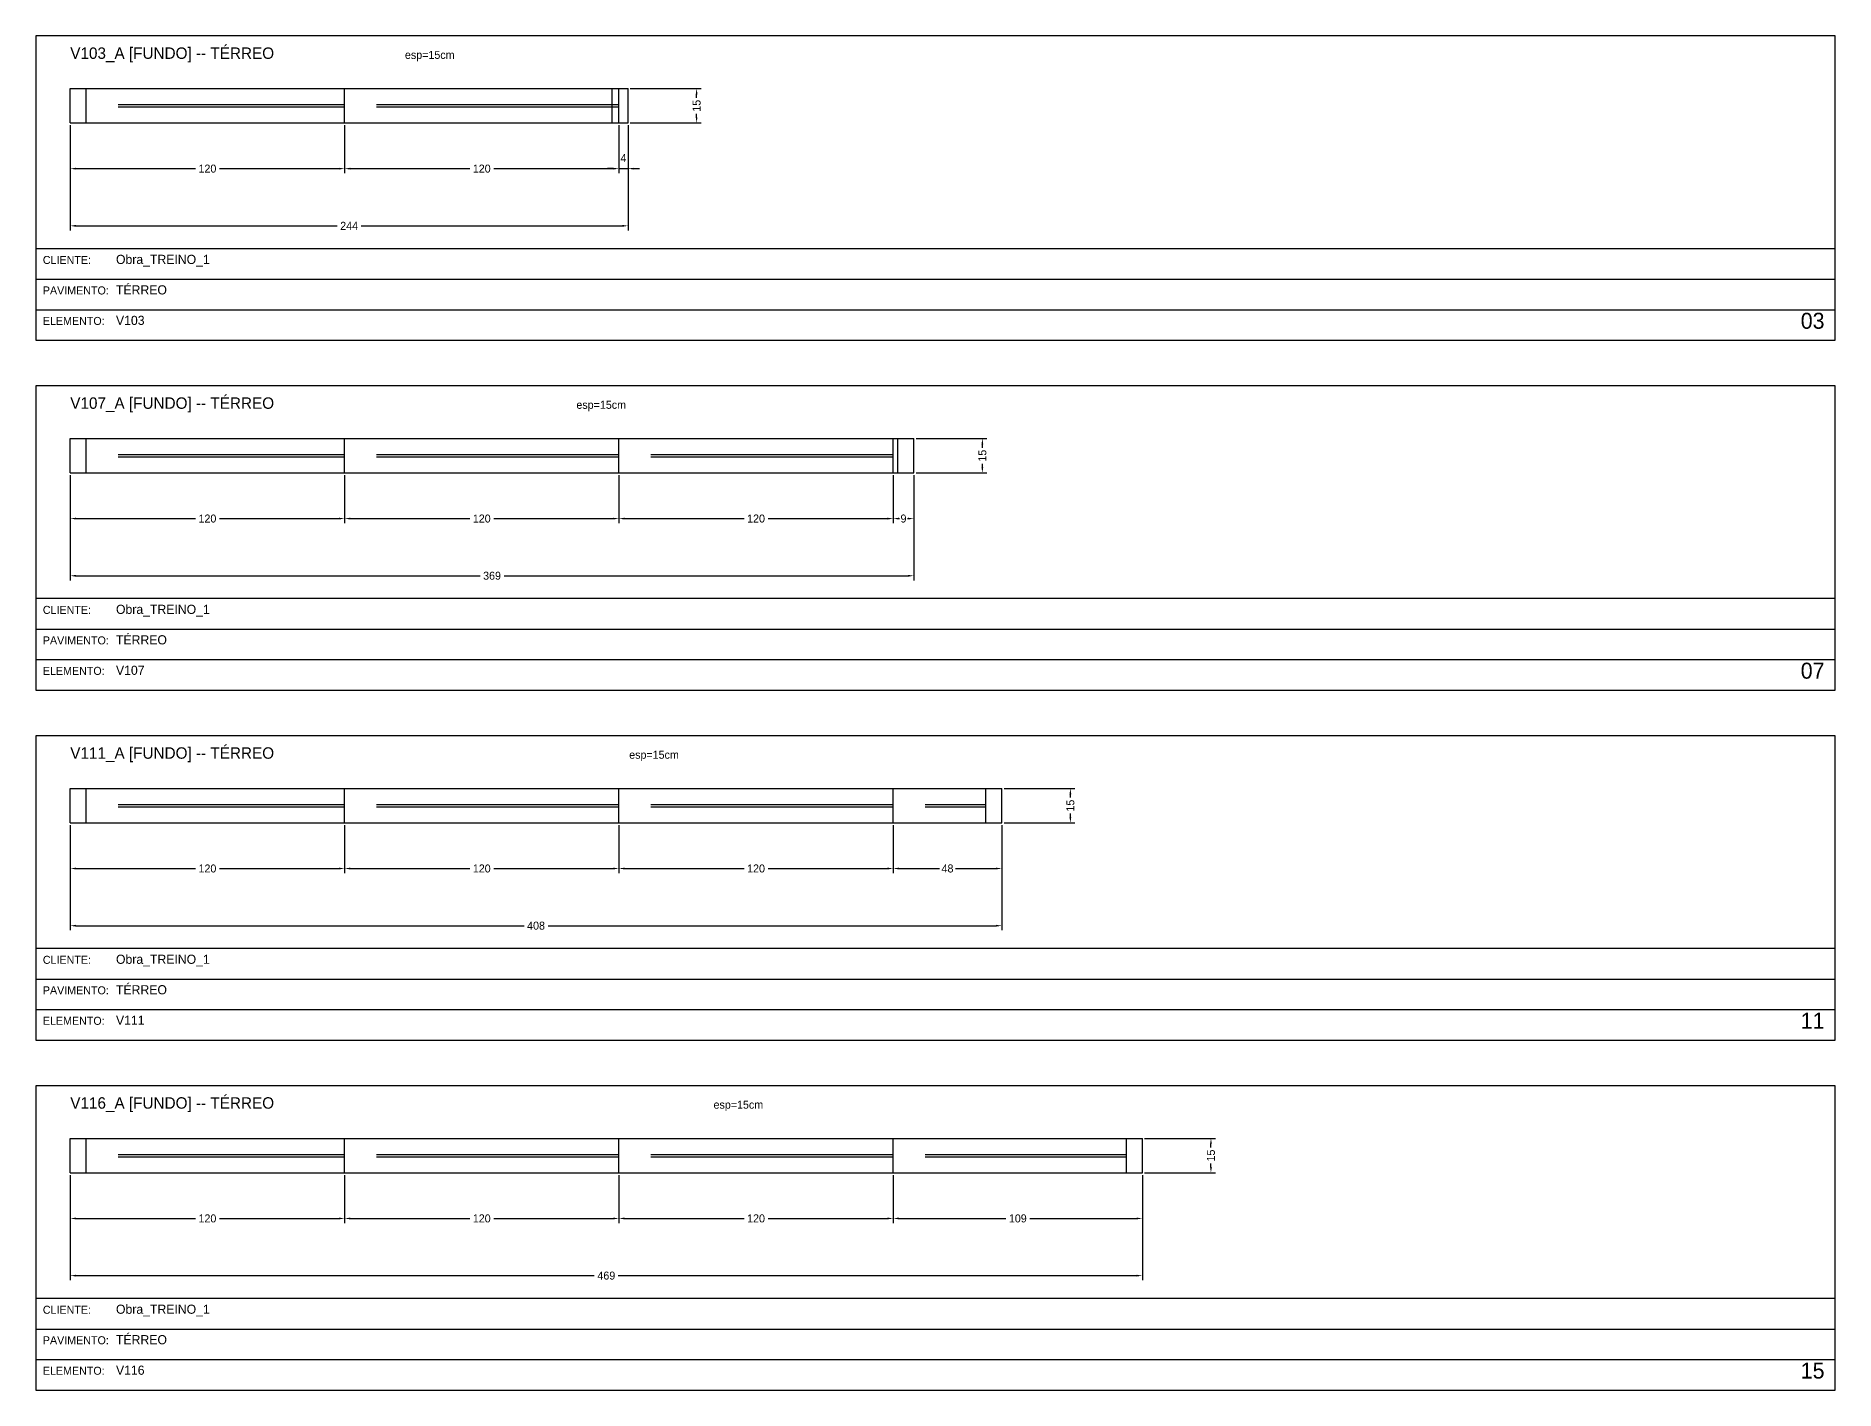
# Model space of a CAD drawing. Header units: metres. Extents: x 0 to 3208, y -1382 to -20.
# Drawn here: x 1614 to 2401, y -612 to -20 of the extents above; entities that cross this region are included whole.
import ezdxf

# ---------------------------------------------------------------- set-up
doc = ezdxf.new("R2010")
doc.units = ezdxf.units.M
for name, color, linetype in [('BORDA_CELULA', 9, 'Continuous'), ('CARIMBO', 9, 'Continuous'), ('COTA', 241, 'Continuous'), ('NOMENCLATURA', 7, 'Continuous'), ('Painéis', 200, 'Continuous'), ('SARR_2.2x7', 40, 'Continuous')]:
    doc.layers.add(name, color=color, linetype=linetype)
doc.dimstyles.new('COTA', dxfattribs={"dimtxt": 3.5, "dimasz": 2.5, "dimexe": 2, "dimexo": 1, "dimgap": 0.9, "dimtad": 1, "dimdec": 0, "dimrnd": 1, "dimcen": 2.5, "dimclrd": 4, "dimclre": 4, "dimclrt": 4, "dimazin": 3, "dimtfac": 1, "dimtmove": 0, "dimatfit": 3})

# ---------------------------------------------------------------- blocks, each defined once
blk = doc.blocks.new('_CLOSEDFILLED')
at = {"color": 0, "linetype": 'BYBLOCK'}
blk.add_solid([(-1, 0.16), (0, 0), (-1, -0.16)], dxfattribs=at)
blk = doc.blocks.new('*D13')
at = {"color": 4}
for p, q in [((1629, -59), (1629, -80)), ((1749, -59), (1749, -80)), ((1631.5, -78), (1683.75, -78)), ((1694.25, -78), (1746.5, -78))]:
    blk.add_line(p, q, dxfattribs=at)
at = {"layer": 'Defpoints'}
for p in [(1629, -58), (1749, -58), (1629, -78)]:
    blk.add_point(p, dxfattribs=at)
at = {"layer": 'COTA', "color": 4, "xscale": 2.5, "yscale": 2.5, "rotation": 180}
blk.add_blockref('_CLOSEDFILLED', (1629, -78), dxfattribs=at)
at = {"layer": 'COTA', "color": 4, "xscale": 2.5, "yscale": 2.5}
blk.add_blockref('_CLOSEDFILLED', (1749, -78), dxfattribs=at)
at = {"layer": 'COTA', "color": 4, "insert": (1689, -78), "char_height": 3.5, "attachment_point": 5}
blk.add_mtext('120', dxfattribs=at)
blk = doc.blocks.new('*D14')
at = {"color": 4}
for p, q in [((1749, -59), (1749, -80)), ((1869, -59), (1869, -80)), ((1751.5, -78), (1803.75, -78)), ((1814.25, -78), (1866.5, -78))]:
    blk.add_line(p, q, dxfattribs=at)
at = {"layer": 'Defpoints'}
for p in [(1749, -58), (1869, -58), (1749, -78)]:
    blk.add_point(p, dxfattribs=at)
at = {"layer": 'COTA', "color": 4, "xscale": 2.5, "yscale": 2.5, "rotation": 180}
blk.add_blockref('_CLOSEDFILLED', (1749, -78), dxfattribs=at)
at = {"layer": 'COTA', "color": 4, "xscale": 2.5, "yscale": 2.5}
blk.add_blockref('_CLOSEDFILLED', (1869, -78), dxfattribs=at)
at = {"layer": 'COTA', "color": 4, "insert": (1809, -78), "char_height": 3.5, "attachment_point": 5}
blk.add_mtext('120', dxfattribs=at)
blk = doc.blocks.new('*D15')
at = {"color": 4}
for p, q in [((1869, -59), (1869, -80)), ((1873, -59), (1873, -80)), ((1866.5, -78), (1864, -78)), ((1869, -78), (1873, -78)), ((1875.5, -78), (1878, -78))]:
    blk.add_line(p, q, dxfattribs=at)
at = {"layer": 'Defpoints'}
for p in [(1869, -58), (1873, -58), (1869, -78)]:
    blk.add_point(p, dxfattribs=at)
at = {"layer": 'COTA', "color": 4, "xscale": 2.5, "yscale": 2.5}
blk.add_blockref('_CLOSEDFILLED', (1869, -78), dxfattribs=at)
at = {"layer": 'COTA', "color": 4, "xscale": 2.5, "yscale": 2.5, "rotation": 180}
blk.add_blockref('_CLOSEDFILLED', (1873, -78), dxfattribs=at)
at = {"layer": 'COTA', "color": 4, "insert": (1871, -73.35), "char_height": 3.5, "attachment_point": 5}
blk.add_mtext('4', dxfattribs=at)
blk = doc.blocks.new('*D16')
at = {"color": 4}
for p, q in [((1629, -59), (1629, -105)), ((1873, -59), (1873, -105)), ((1631.5, -103), (1745.75, -103)), ((1756.25, -103), (1870.5, -103))]:
    blk.add_line(p, q, dxfattribs=at)
at = {"layer": 'Defpoints'}
for p in [(1629, -58), (1873, -58), (1629, -103)]:
    blk.add_point(p, dxfattribs=at)
at = {"layer": 'COTA', "color": 4, "xscale": 2.5, "yscale": 2.5, "rotation": 180}
blk.add_blockref('_CLOSEDFILLED', (1629, -103), dxfattribs=at)
at = {"layer": 'COTA', "color": 4, "xscale": 2.5, "yscale": 2.5}
blk.add_blockref('_CLOSEDFILLED', (1873, -103), dxfattribs=at)
at = {"layer": 'COTA', "color": 4, "insert": (1751, -103), "char_height": 3.5, "attachment_point": 5}
blk.add_mtext('244', dxfattribs=at)
blk = doc.blocks.new('*D17')
at = {"color": 4}
for p, q in [((1874, -43), (1905, -43)), ((1903, -47), (1903, -45.5)), ((1903, -55.5), (1903, -54)), ((1874, -58), (1905, -58))]:
    blk.add_line(p, q, dxfattribs=at)
at = {"layer": 'Defpoints'}
for p in [(1873, -43), (1873, -58), (1903, -58)]:
    blk.add_point(p, dxfattribs=at)
at = {"layer": 'COTA', "color": 4, "xscale": 2.5, "yscale": 2.5}
for p, rotation in [((1903, -43), 90), ((1903, -58), 270)]:
    blk.add_blockref('_CLOSEDFILLED', p, dxfattribs=dict(at, rotation=rotation))
at = {"layer": 'COTA', "color": 4, "insert": (1903, -50.5), "char_height": 3.5, "attachment_point": 5, "rotation": 90}
blk.add_mtext('15', dxfattribs=at)
blk = doc.blocks.new('*D40')
at = {"color": 4}
for p, q in [((1629, -212), (1629, -233)), ((1749, -212), (1749, -233)), ((1631.5, -231), (1683.75, -231)), ((1694.25, -231), (1746.5, -231))]:
    blk.add_line(p, q, dxfattribs=at)
at = {"layer": 'Defpoints'}
for p in [(1629, -211), (1749, -211), (1629, -231)]:
    blk.add_point(p, dxfattribs=at)
at = {"layer": 'COTA', "color": 4, "xscale": 2.5, "yscale": 2.5, "rotation": 180}
blk.add_blockref('_CLOSEDFILLED', (1629, -231), dxfattribs=at)
at = {"layer": 'COTA', "color": 4, "xscale": 2.5, "yscale": 2.5}
blk.add_blockref('_CLOSEDFILLED', (1749, -231), dxfattribs=at)
at = {"layer": 'COTA', "color": 4, "insert": (1689, -231), "char_height": 3.5, "attachment_point": 5}
blk.add_mtext('120', dxfattribs=at)
blk = doc.blocks.new('*D41')
at = {"color": 4}
for p, q in [((1749, -212), (1749, -233)), ((1869, -212), (1869, -233)), ((1751.5, -231), (1803.75, -231)), ((1814.25, -231), (1866.5, -231))]:
    blk.add_line(p, q, dxfattribs=at)
at = {"layer": 'Defpoints'}
for p in [(1749, -211), (1869, -211), (1749, -231)]:
    blk.add_point(p, dxfattribs=at)
at = {"layer": 'COTA', "color": 4, "xscale": 2.5, "yscale": 2.5, "rotation": 180}
blk.add_blockref('_CLOSEDFILLED', (1749, -231), dxfattribs=at)
at = {"layer": 'COTA', "color": 4, "xscale": 2.5, "yscale": 2.5}
blk.add_blockref('_CLOSEDFILLED', (1869, -231), dxfattribs=at)
at = {"layer": 'COTA', "color": 4, "insert": (1809, -231), "char_height": 3.5, "attachment_point": 5}
blk.add_mtext('120', dxfattribs=at)
blk = doc.blocks.new('*D42')
at = {"color": 4}
for p, q in [((1869, -212), (1869, -233)), ((1989, -212), (1989, -233)), ((1871.5, -231), (1923.75, -231)), ((1934.25, -231), (1986.5, -231))]:
    blk.add_line(p, q, dxfattribs=at)
at = {"layer": 'Defpoints'}
for p in [(1869, -211), (1989, -211), (1869, -231)]:
    blk.add_point(p, dxfattribs=at)
at = {"layer": 'COTA', "color": 4, "xscale": 2.5, "yscale": 2.5, "rotation": 180}
blk.add_blockref('_CLOSEDFILLED', (1869, -231), dxfattribs=at)
at = {"layer": 'COTA', "color": 4, "xscale": 2.5, "yscale": 2.5}
blk.add_blockref('_CLOSEDFILLED', (1989, -231), dxfattribs=at)
at = {"layer": 'COTA', "color": 4, "insert": (1929, -231), "char_height": 3.5, "attachment_point": 5}
blk.add_mtext('120', dxfattribs=at)
blk = doc.blocks.new('*D43')
at = {"color": 4}
for p, q in [((1989, -212), (1989, -233)), ((1998, -212), (1998, -233)), ((1991.5, -231), (1991.75, -231)), ((1995.25, -231), (1995.5, -231))]:
    blk.add_line(p, q, dxfattribs=at)
at = {"layer": 'Defpoints'}
for p in [(1989, -211), (1998, -211), (1989, -231)]:
    blk.add_point(p, dxfattribs=at)
at = {"layer": 'COTA', "color": 4, "xscale": 2.5, "yscale": 2.5, "rotation": 180}
blk.add_blockref('_CLOSEDFILLED', (1989, -231), dxfattribs=at)
at = {"layer": 'COTA', "color": 4, "xscale": 2.5, "yscale": 2.5}
blk.add_blockref('_CLOSEDFILLED', (1998, -231), dxfattribs=at)
at = {"layer": 'COTA', "color": 4, "insert": (1993.5, -231), "char_height": 3.5, "attachment_point": 5}
blk.add_mtext('9', dxfattribs=at)
blk = doc.blocks.new('*D44')
at = {"color": 4}
for p, q in [((1629, -212), (1629, -258)), ((1998, -212), (1998, -258)), ((1631.5, -256), (1808.25, -256)), ((1818.75, -256), (1995.5, -256))]:
    blk.add_line(p, q, dxfattribs=at)
at = {"layer": 'Defpoints'}
for p in [(1629, -211), (1998, -211), (1629, -256)]:
    blk.add_point(p, dxfattribs=at)
at = {"layer": 'COTA', "color": 4, "xscale": 2.5, "yscale": 2.5, "rotation": 180}
blk.add_blockref('_CLOSEDFILLED', (1629, -256), dxfattribs=at)
at = {"layer": 'COTA', "color": 4, "xscale": 2.5, "yscale": 2.5}
blk.add_blockref('_CLOSEDFILLED', (1998, -256), dxfattribs=at)
at = {"layer": 'COTA', "color": 4, "insert": (1813.5, -256), "char_height": 3.5, "attachment_point": 5}
blk.add_mtext('369', dxfattribs=at)
blk = doc.blocks.new('*D45')
at = {"color": 4}
for p, q in [((1999, -196), (2030, -196)), ((2028, -200), (2028, -198.5)), ((1999, -211), (2030, -211)), ((2028, -208.5), (2028, -207))]:
    blk.add_line(p, q, dxfattribs=at)
at = {"layer": 'Defpoints'}
for p in [(1998, -196), (1998, -211), (2028, -211)]:
    blk.add_point(p, dxfattribs=at)
at = {"layer": 'COTA', "color": 4, "xscale": 2.5, "yscale": 2.5}
for p, rotation in [((2028, -196), 90), ((2028, -211), 270)]:
    blk.add_blockref('_CLOSEDFILLED', p, dxfattribs=dict(at, rotation=rotation))
at = {"layer": 'COTA', "color": 4, "insert": (2028, -203.5), "char_height": 3.5, "attachment_point": 5, "rotation": 90}
blk.add_mtext('15', dxfattribs=at)
blk = doc.blocks.new('*D62')
at = {"color": 4}
for p, q in [((1629, -365), (1629, -386)), ((1749, -365), (1749, -386)), ((1631.5, -384), (1683.75, -384)), ((1694.25, -384), (1746.5, -384))]:
    blk.add_line(p, q, dxfattribs=at)
at = {"layer": 'Defpoints'}
for p in [(1629, -364), (1749, -364), (1629, -384)]:
    blk.add_point(p, dxfattribs=at)
at = {"layer": 'COTA', "color": 4, "xscale": 2.5, "yscale": 2.5, "rotation": 180}
blk.add_blockref('_CLOSEDFILLED', (1629, -384), dxfattribs=at)
at = {"layer": 'COTA', "color": 4, "xscale": 2.5, "yscale": 2.5}
blk.add_blockref('_CLOSEDFILLED', (1749, -384), dxfattribs=at)
at = {"layer": 'COTA', "color": 4, "insert": (1689, -384), "char_height": 3.5, "attachment_point": 5}
blk.add_mtext('120', dxfattribs=at)
blk = doc.blocks.new('*D63')
at = {"color": 4}
for p, q in [((1749, -365), (1749, -386)), ((1869, -365), (1869, -386)), ((1751.5, -384), (1803.75, -384)), ((1814.25, -384), (1866.5, -384))]:
    blk.add_line(p, q, dxfattribs=at)
at = {"layer": 'Defpoints'}
for p in [(1749, -364), (1869, -364), (1749, -384)]:
    blk.add_point(p, dxfattribs=at)
at = {"layer": 'COTA', "color": 4, "xscale": 2.5, "yscale": 2.5, "rotation": 180}
blk.add_blockref('_CLOSEDFILLED', (1749, -384), dxfattribs=at)
at = {"layer": 'COTA', "color": 4, "xscale": 2.5, "yscale": 2.5}
blk.add_blockref('_CLOSEDFILLED', (1869, -384), dxfattribs=at)
at = {"layer": 'COTA', "color": 4, "insert": (1809, -384), "char_height": 3.5, "attachment_point": 5}
blk.add_mtext('120', dxfattribs=at)
blk = doc.blocks.new('*D64')
at = {"color": 4}
for p, q in [((1869, -365), (1869, -386)), ((1989, -365), (1989, -386)), ((1871.5, -384), (1923.75, -384)), ((1934.25, -384), (1986.5, -384))]:
    blk.add_line(p, q, dxfattribs=at)
at = {"layer": 'Defpoints'}
for p in [(1869, -364), (1989, -364), (1869, -384)]:
    blk.add_point(p, dxfattribs=at)
at = {"layer": 'COTA', "color": 4, "xscale": 2.5, "yscale": 2.5, "rotation": 180}
blk.add_blockref('_CLOSEDFILLED', (1869, -384), dxfattribs=at)
at = {"layer": 'COTA', "color": 4, "xscale": 2.5, "yscale": 2.5}
blk.add_blockref('_CLOSEDFILLED', (1989, -384), dxfattribs=at)
at = {"layer": 'COTA', "color": 4, "insert": (1929, -384), "char_height": 3.5, "attachment_point": 5}
blk.add_mtext('120', dxfattribs=at)
blk = doc.blocks.new('*D65')
at = {"color": 4}
for p, q in [((1989, -365), (1989, -386)), ((2036.5, -365), (2036.5, -386)), ((1991.5, -384), (2009.25, -384)), ((2016.25, -384), (2034, -384))]:
    blk.add_line(p, q, dxfattribs=at)
at = {"layer": 'Defpoints'}
for p in [(1989, -364), (2036.5, -364), (1989, -384)]:
    blk.add_point(p, dxfattribs=at)
at = {"layer": 'COTA', "color": 4, "xscale": 2.5, "yscale": 2.5, "rotation": 180}
blk.add_blockref('_CLOSEDFILLED', (1989, -384), dxfattribs=at)
at = {"layer": 'COTA', "color": 4, "xscale": 2.5, "yscale": 2.5}
blk.add_blockref('_CLOSEDFILLED', (2036.5, -384), dxfattribs=at)
at = {"layer": 'COTA', "color": 4, "insert": (2012.75, -384), "char_height": 3.5, "attachment_point": 5}
blk.add_mtext('48', dxfattribs=at)
blk = doc.blocks.new('*D66')
at = {"color": 4}
for p, q in [((1629, -365), (1629, -411)), ((2036.5, -365), (2036.5, -411)), ((1631.5, -409), (1827.5, -409)), ((1838, -409), (2034, -409))]:
    blk.add_line(p, q, dxfattribs=at)
at = {"layer": 'Defpoints'}
for p in [(1629, -364), (2036.5, -364), (1629, -409)]:
    blk.add_point(p, dxfattribs=at)
at = {"layer": 'COTA', "color": 4, "xscale": 2.5, "yscale": 2.5, "rotation": 180}
blk.add_blockref('_CLOSEDFILLED', (1629, -409), dxfattribs=at)
at = {"layer": 'COTA', "color": 4, "xscale": 2.5, "yscale": 2.5}
blk.add_blockref('_CLOSEDFILLED', (2036.5, -409), dxfattribs=at)
at = {"layer": 'COTA', "color": 4, "insert": (1832.75, -409), "char_height": 3.5, "attachment_point": 5}
blk.add_mtext('408', dxfattribs=at)
blk = doc.blocks.new('*D67')
at = {"color": 4}
for p, q in [((2037.5, -349), (2068.5, -349)), ((2066.5, -353), (2066.5, -351.5)), ((2066.5, -361.5), (2066.5, -360)), ((2037.5, -364), (2068.5, -364))]:
    blk.add_line(p, q, dxfattribs=at)
at = {"layer": 'Defpoints'}
for p in [(2036.5, -349), (2036.5, -364), (2066.5, -364)]:
    blk.add_point(p, dxfattribs=at)
at = {"layer": 'COTA', "color": 4, "xscale": 2.5, "yscale": 2.5}
for p, rotation in [((2066.5, -349), 90), ((2066.5, -364), 270)]:
    blk.add_blockref('_CLOSEDFILLED', p, dxfattribs=dict(at, rotation=rotation))
at = {"layer": 'COTA', "color": 4, "insert": (2066.5, -356.5), "char_height": 3.5, "attachment_point": 5, "rotation": 90}
blk.add_mtext('15', dxfattribs=at)
blk = doc.blocks.new('*D87')
at = {"color": 4}
for p, q in [((1629, -518), (1629, -539)), ((1749, -518), (1749, -539)), ((1631.5, -537), (1683.75, -537)), ((1694.25, -537), (1746.5, -537))]:
    blk.add_line(p, q, dxfattribs=at)
at = {"layer": 'Defpoints'}
for p in [(1629, -517), (1749, -517), (1629, -537)]:
    blk.add_point(p, dxfattribs=at)
at = {"layer": 'COTA', "color": 4, "xscale": 2.5, "yscale": 2.5, "rotation": 180}
blk.add_blockref('_CLOSEDFILLED', (1629, -537), dxfattribs=at)
at = {"layer": 'COTA', "color": 4, "xscale": 2.5, "yscale": 2.5}
blk.add_blockref('_CLOSEDFILLED', (1749, -537), dxfattribs=at)
at = {"layer": 'COTA', "color": 4, "insert": (1689, -537), "char_height": 3.5, "attachment_point": 5}
blk.add_mtext('120', dxfattribs=at)
blk = doc.blocks.new('*D88')
at = {"color": 4}
for p, q in [((1749, -518), (1749, -539)), ((1869, -518), (1869, -539)), ((1751.5, -537), (1803.75, -537)), ((1814.25, -537), (1866.5, -537))]:
    blk.add_line(p, q, dxfattribs=at)
at = {"layer": 'Defpoints'}
for p in [(1749, -517), (1869, -517), (1749, -537)]:
    blk.add_point(p, dxfattribs=at)
at = {"layer": 'COTA', "color": 4, "xscale": 2.5, "yscale": 2.5, "rotation": 180}
blk.add_blockref('_CLOSEDFILLED', (1749, -537), dxfattribs=at)
at = {"layer": 'COTA', "color": 4, "xscale": 2.5, "yscale": 2.5}
blk.add_blockref('_CLOSEDFILLED', (1869, -537), dxfattribs=at)
at = {"layer": 'COTA', "color": 4, "insert": (1809, -537), "char_height": 3.5, "attachment_point": 5}
blk.add_mtext('120', dxfattribs=at)
blk = doc.blocks.new('*D89')
at = {"color": 4}
for p, q in [((1869, -518), (1869, -539)), ((1989, -518), (1989, -539)), ((1871.5, -537), (1923.75, -537)), ((1934.25, -537), (1986.5, -537))]:
    blk.add_line(p, q, dxfattribs=at)
at = {"layer": 'Defpoints'}
for p in [(1869, -517), (1989, -517), (1869, -537)]:
    blk.add_point(p, dxfattribs=at)
at = {"layer": 'COTA', "color": 4, "xscale": 2.5, "yscale": 2.5, "rotation": 180}
blk.add_blockref('_CLOSEDFILLED', (1869, -537), dxfattribs=at)
at = {"layer": 'COTA', "color": 4, "xscale": 2.5, "yscale": 2.5}
blk.add_blockref('_CLOSEDFILLED', (1989, -537), dxfattribs=at)
at = {"layer": 'COTA', "color": 4, "insert": (1929, -537), "char_height": 3.5, "attachment_point": 5}
blk.add_mtext('120', dxfattribs=at)
blk = doc.blocks.new('*D90')
at = {"color": 4}
for p, q in [((1989, -518), (1989, -539)), ((2098, -518), (2098, -539)), ((1991.5, -537), (2038.25, -537)), ((2048.75, -537), (2095.5, -537))]:
    blk.add_line(p, q, dxfattribs=at)
at = {"layer": 'Defpoints'}
for p in [(1989, -517), (2098, -517), (1989, -537)]:
    blk.add_point(p, dxfattribs=at)
at = {"layer": 'COTA', "color": 4, "xscale": 2.5, "yscale": 2.5, "rotation": 180}
blk.add_blockref('_CLOSEDFILLED', (1989, -537), dxfattribs=at)
at = {"layer": 'COTA', "color": 4, "xscale": 2.5, "yscale": 2.5}
blk.add_blockref('_CLOSEDFILLED', (2098, -537), dxfattribs=at)
at = {"layer": 'COTA', "color": 4, "insert": (2043.5, -537), "char_height": 3.5, "attachment_point": 5}
blk.add_mtext('109', dxfattribs=at)
blk = doc.blocks.new('*D91')
at = {"color": 4}
for p, q in [((1629, -518), (1629, -564)), ((2098, -518), (2098, -564)), ((1631.5, -562), (1858.25, -562)), ((1868.75, -562), (2095.5, -562))]:
    blk.add_line(p, q, dxfattribs=at)
at = {"layer": 'Defpoints'}
for p in [(1629, -517), (2098, -517), (1629, -562)]:
    blk.add_point(p, dxfattribs=at)
at = {"layer": 'COTA', "color": 4, "xscale": 2.5, "yscale": 2.5, "rotation": 180}
blk.add_blockref('_CLOSEDFILLED', (1629, -562), dxfattribs=at)
at = {"layer": 'COTA', "color": 4, "xscale": 2.5, "yscale": 2.5}
blk.add_blockref('_CLOSEDFILLED', (2098, -562), dxfattribs=at)
at = {"layer": 'COTA', "color": 4, "insert": (1863.5, -562), "char_height": 3.5, "attachment_point": 5}
blk.add_mtext('469', dxfattribs=at)
blk = doc.blocks.new('*D92')
at = {"color": 4}
for p, q in [((2099, -502), (2130, -502)), ((2128, -506), (2128, -504.5)), ((2099, -517), (2130, -517)), ((2128, -514.5), (2128, -513))]:
    blk.add_line(p, q, dxfattribs=at)
at = {"layer": 'Defpoints'}
for p in [(2098, -502), (2098, -517), (2128, -517)]:
    blk.add_point(p, dxfattribs=at)
at = {"layer": 'COTA', "color": 4, "xscale": 2.5, "yscale": 2.5}
for p, rotation in [((2128, -502), 90), ((2128, -517), 270)]:
    blk.add_blockref('_CLOSEDFILLED', p, dxfattribs=dict(at, rotation=rotation))
at = {"layer": 'COTA', "color": 4, "insert": (2128, -509.5), "char_height": 3.5, "attachment_point": 5, "rotation": 90}
blk.add_mtext('15', dxfattribs=at)

msp = doc.modelspace()

# ---------------------------------------------------------------- linework, layer by layer
at = {"layer": 'BORDA_CELULA'}
for points in [[(1614, -153), (2401, -153), (2401, -20), (1614, -20)], [(1614, -153), (2401, -153), (2401, -113), (1614, -113)], [(1614, -306), (2401, -306), (2401, -173), (1614, -173)], [(1614, -306), (2401, -306), (2401, -266), (1614, -266)], [(1614, -459), (2401, -459), (2401, -326), (1614, -326)], [(1614, -459), (2401, -459), (2401, -419), (1614, -419)], [(1614, -612), (2401, -612), (2401, -479), (1614, -479)], [(1614, -612), (2401, -612), (2401, -572), (1614, -572)]]:
    msp.add_lwpolyline(points, close=True, dxfattribs=at)
at = {"layer": 'CARIMBO'}
for p, q in [((1614, -126.33), (2401, -126.33)), ((1614, -139.67), (2401, -139.67)), ((1614, -153), (2401, -153)), ((1614, -279.33), (2401, -279.33)), ((1614, -292.67), (2401, -292.67)), ((1614, -306), (2401, -306)), ((1614, -432.33), (2401, -432.33)), ((1614, -445.67), (2401, -445.67)), ((1614, -459), (2401, -459)), ((1614, -585.33), (2401, -585.33)), ((1614, -598.67), (2401, -598.67)), ((1614, -612), (2401, -612))]:
    msp.add_line(p, q, dxfattribs=at)
at = {"layer": 'Painéis'}
for points in [[(1629, -58), (1629, -43)], [(1629, -43), (1749, -43)], [(1749, -43), (1869, -43)], [(1749, -58), (1749, -43)], [(1869, -43), (1873, -43)], [(1869, -58), (1869, -43)], [(1873, -58), (1873, -43)], [(1629, -58), (1749, -58)], [(1749, -58), (1869, -58)], [(1869, -58), (1873, -58)], [(1629, -211), (1629, -196)], [(1629, -196), (1749, -196)], [(1749, -196), (1869, -196)], [(1749, -211), (1749, -196)], [(1869, -196), (1989, -196)], [(1869, -211), (1869, -196)], [(1989, -196), (1998, -196)], [(1989, -211), (1989, -196)], [(1998, -211), (1998, -196)], [(1629, -211), (1749, -211)], [(1749, -211), (1869, -211)], [(1869, -211), (1989, -211)], [(1989, -211), (1998, -211)], [(1629, -364), (1629, -349)], [(1629, -349), (1749, -349)], [(1749, -349), (1869, -349)], [(1749, -364), (1749, -349)], [(1869, -349), (1989, -349)], [(1869, -364), (1869, -349)], [(1989, -349), (2036.5, -349)], [(1989, -364), (1989, -349)], [(2036.5, -364), (2036.5, -349)], [(1629, -364), (1749, -364)], [(1749, -364), (1869, -364)], [(1869, -364), (1989, -364)], [(1989, -364), (2036.5, -364)], [(1629, -517), (1629, -502)], [(1629, -502), (1749, -502)], [(1749, -502), (1869, -502)], [(1749, -517), (1749, -502)], [(1869, -502), (1989, -502)], [(1869, -517), (1869, -502)], [(1989, -502), (2098, -502)], [(1989, -517), (1989, -502)], [(2098, -517), (2098, -502)], [(1629, -517), (1749, -517)], [(1749, -517), (1869, -517)], [(1869, -517), (1989, -517)], [(1989, -517), (2098, -517)]]:
    msp.add_lwpolyline(points, dxfattribs=at)
at = {"layer": 'SARR_2.2x7'}
for points in [[(1636, -58), (1636, -43)], [(1866, -58), (1866, -43)], [(1650, -50), (1749, -50)], [(1650, -51), (1749, -51)], [(1763, -50), (1869, -50)], [(1763, -51), (1869, -51)], [(1636, -211), (1636, -196)], [(1991, -211), (1991, -196)], [(1650, -203), (1749, -203)], [(1650, -204), (1749, -204)], [(1763, -203), (1869, -203)], [(1763, -204), (1869, -204)], [(1883, -203), (1989, -203)], [(1883, -204), (1989, -204)], [(1636, -364), (1636, -349)], [(2029.5, -364), (2029.5, -349)], [(1650, -356), (1749, -356)], [(1650, -357), (1749, -357)], [(1763, -356), (1869, -356)], [(1763, -357), (1869, -357)], [(1883, -356), (1989, -356)], [(1883, -357), (1989, -357)], [(2003, -356), (2029.5, -356)], [(2003, -357), (2029.5, -357)], [(1636, -517), (1636, -502)], [(2091, -517), (2091, -502)], [(1650, -509), (1749, -509)], [(1650, -510), (1749, -510)], [(1763, -509), (1869, -509)], [(1763, -510), (1869, -510)], [(1883, -509), (1989, -509)], [(1883, -510), (1989, -510)], [(2003, -509), (2091, -509)], [(2003, -510), (2091, -510)]]:
    msp.add_lwpolyline(points, dxfattribs=at)

# ---------------------------------------------------------------- texts
at = {"layer": 'CARIMBO', "color": 9}
for s, p in [('CLIENTE:', (1617, -119.67)), ('PAVIMENTO:', (1617, -133)), ('ELEMENTO:', (1617, -146.33)), ('CLIENTE:', (1617, -272.67)), ('PAVIMENTO:', (1617, -286)), ('ELEMENTO:', (1617, -299.33)), ('CLIENTE:', (1617, -425.67)), ('PAVIMENTO:', (1617, -439)), ('ELEMENTO:', (1617, -452.33)), ('CLIENTE:', (1617, -578.67)), ('PAVIMENTO:', (1617, -592)), ('ELEMENTO:', (1617, -605.33))]:
    msp.add_text(s, height=3.5, dxfattribs=at).set_placement(p)
at = {"layer": 'CARIMBO', "color": 2}
for s, p in [('Obra_TREINO_1', (1649, -119.67)), ('TÉRREO', (1649, -133)), ('V103', (1649, -146.33)), ('Obra_TREINO_1', (1649, -272.67)), ('TÉRREO', (1649, -286)), ('V107', (1649, -299.33)), ('Obra_TREINO_1', (1649, -425.67)), ('TÉRREO', (1649, -439)), ('V111', (1649, -452.33)), ('Obra_TREINO_1', (1649, -578.67)), ('TÉRREO', (1649, -592)), ('V116', (1649, -605.33))]:
    msp.add_text(s, height=4, dxfattribs=at).set_placement(p)
at = {"layer": 'CARIMBO', "color": 3}
for s, p in [('03', (2386, -148)), ('07', (2386, -301)), ('11', (2386, -454)), ('15', (2386, -607))]:
    msp.add_text(s, height=7, dxfattribs=at).set_placement(p)
at = {"layer": 'COTA'}
for p in [(1775.4, -30), (1850.4, -183), (1873.5, -336), (1910.4, -489)]:
    msp.add_text('esp=15cm', height=3.5, dxfattribs=at).set_placement(p)
at = {"layer": 'NOMENCLATURA'}
for s, p in [('V103_A [FUNDO] -- TÉRREO', (1629, -30)), ('V107_A [FUNDO] -- TÉRREO', (1629, -183)), ('V111_A [FUNDO] -- TÉRREO', (1629, -336)), ('V116_A [FUNDO] -- TÉRREO', (1629, -489))]:
    msp.add_text(s, height=5, dxfattribs=at).set_placement(p)

# ---------------------------------------------------------------- dimensions: what is measured, and where the dimension line sits
at = {"layer": 'COTA'}
for base, p1, p2, picture, middle in [((1903, -58), (1873, -58), (1873, -43), '*D17', (1903, -50.5)), ((2028, -211), (1998, -211), (1998, -196), '*D45', (2028, -203.5)), ((2066.5, -364), (2036.5, -364), (2036.5, -349), '*D67', (2066.5, -356.5)), ((2128, -517), (2098, -517), (2098, -502), '*D92', (2128, -509.5))]:
    dim = msp.add_linear_dim(base=base, p1=p1, p2=p2, angle=90, dimstyle='COTA', dxfattribs=at)
    dim.commit()
    dim.dimension.update_dxf_attribs({"geometry": picture, "text_midpoint": middle})
for base, p1, p2, picture, middle in [((1629, -78), (1629, -58), (1749, -58), '*D13', (1689, -78)), ((1629, -103), (1629, -58), (1873, -58), '*D16', (1751, -103)), ((1749, -78), (1749, -58), (1869, -58), '*D14', (1809, -78)), ((1869, -78), (1869, -58), (1873, -58), '*D15', (1871, -73.35)), ((1629, -231), (1629, -211), (1749, -211), '*D40', (1689, -231)), ((1629, -256), (1629, -211), (1998, -211), '*D44', (1813.5, -256)), ((1749, -231), (1749, -211), (1869, -211), '*D41', (1809, -231)), ((1869, -231), (1869, -211), (1989, -211), '*D42', (1929, -231)), ((1989, -231), (1989, -211), (1998, -211), '*D43', (1993.5, -231)), ((1629, -384), (1629, -364), (1749, -364), '*D62', (1689, -384)), ((1629, -409), (1629, -364), (2036.5, -364), '*D66', (1832.75, -409)), ((1749, -384), (1749, -364), (1869, -364), '*D63', (1809, -384)), ((1869, -384), (1869, -364), (1989, -364), '*D64', (1929, -384)), ((1989, -384), (1989, -364), (2036.5, -364), '*D65', (2012.75, -384)), ((1629, -537), (1629, -517), (1749, -517), '*D87', (1689, -537)), ((1629, -562), (1629, -517), (2098, -517), '*D91', (1863.5, -562)), ((1749, -537), (1749, -517), (1869, -517), '*D88', (1809, -537)), ((1869, -537), (1869, -517), (1989, -517), '*D89', (1929, -537)), ((1989, -537), (1989, -517), (2098, -517), '*D90', (2043.5, -537))]:
    dim = msp.add_linear_dim(base=base, p1=p1, p2=p2, dimstyle='COTA', dxfattribs=at)
    dim.commit()
    dim.dimension.update_dxf_attribs({"geometry": picture, "text_midpoint": middle})

doc.saveas('drawing.dxf')
